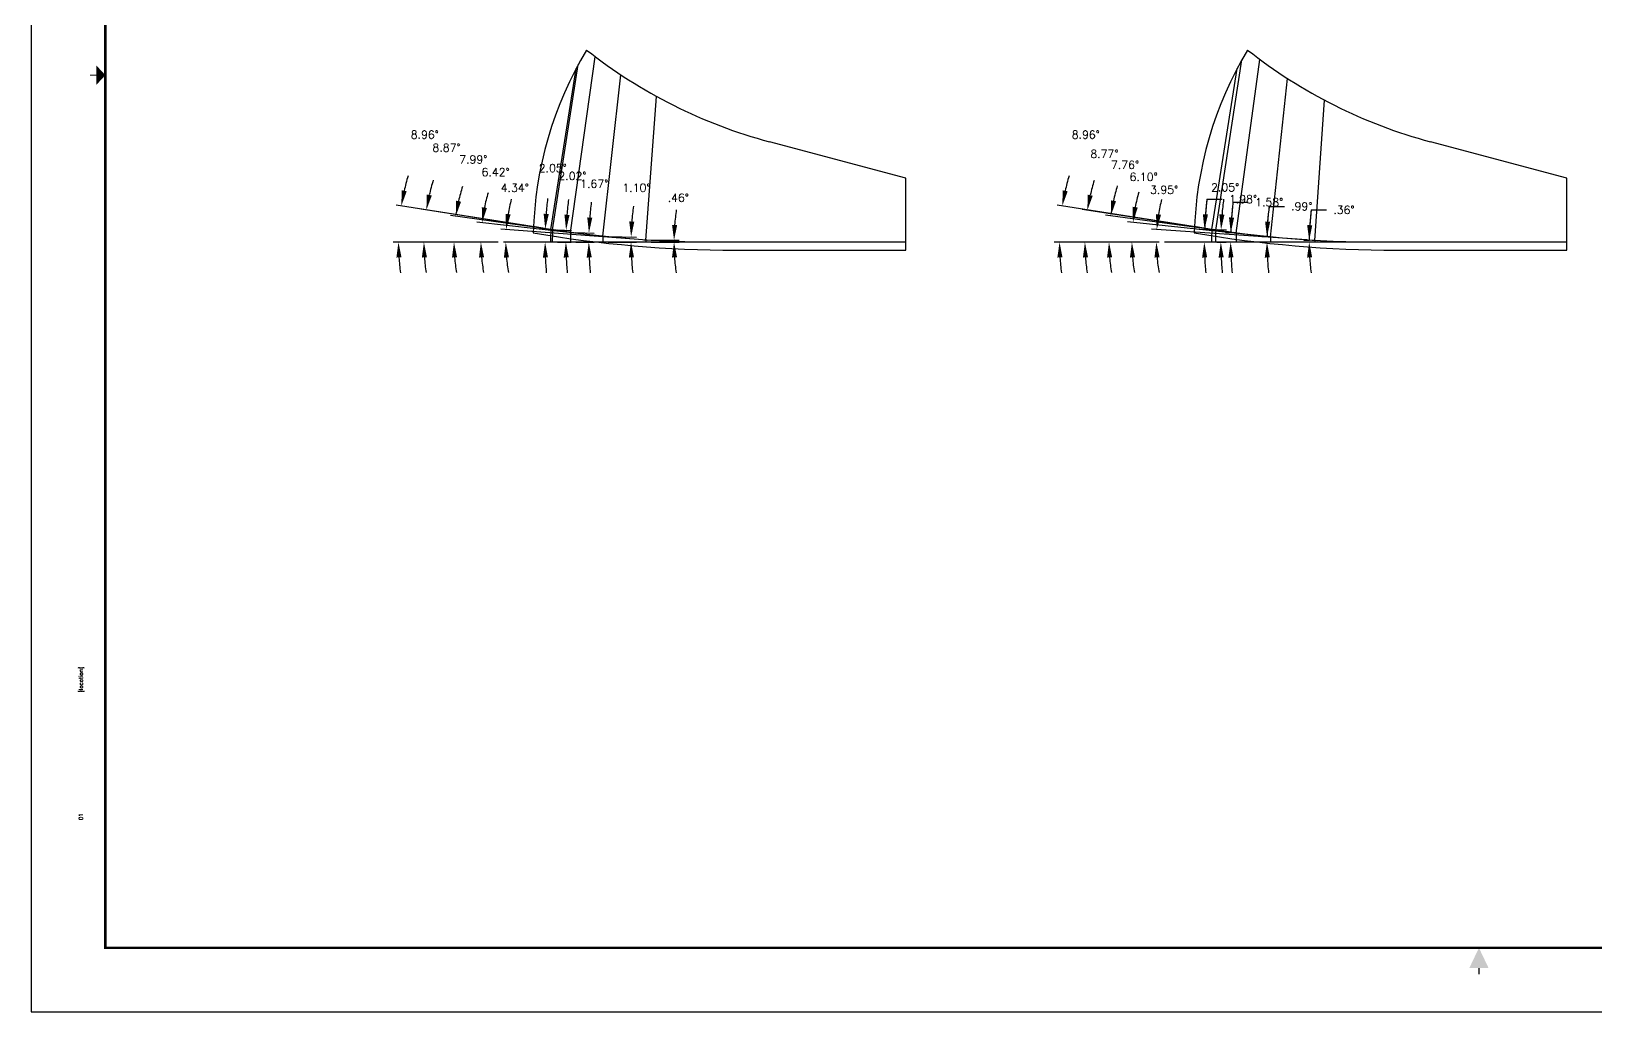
# Model space of a CAD drawing. Extents: x 72.5 to 140.5, y -17.7 to 26.
# Drawn here: x 72.5 to 90.87, y 3.96 to 15.47 of the extents above; entities that cross this region are included whole.
import ezdxf
from ezdxf.enums import TextEntityAlignment as Align

# ---------------------------------------------------------------- set-up
doc = ezdxf.new("R2010")
doc.units = 0
doc.header["$MEASUREMENT"] = 0
doc.header["$PDMODE"] = 3
doc.layers.get('0').update_dxf_attribs({"linetype": 'CONTINUOUS'})
doc.layers.get('Defpoints').update_dxf_attribs({"color": 10, "linetype": 'CONTINUOUS'})
doc.layers.add('Dims', color=4, linetype='CONTINUOUS')
doc.layers.add('Title Block', color=7, linetype='CONTINUOUS')
doc.styles.add('RomanD', font='romand.shx', dxfattribs={"width": 0.9})
doc.styles.add('RomanS', font='romans')
doc.dimstyles.get("Standard").update_dxf_attribs({"dimtxt": 0.094, "dimasz": 0.18, "dimexe": 0.0625, "dimexo": 0.0625, "dimgap": 0.09, "dimtad": 0, "dimtih": 1, "dimtoh": 1, "dimdec": 4, "dimzin": 4, "dimdsep": 46, "dimtxsty": 'RomanS', "dimcen": 0.09, "dimazin": 1, "dimtfac": 1, "dimtdec": 4, "dimtofl": 0, "dimtmove": 0, "dimatfit": 1, "dimfxl": 1, "dimtolj": 1, "dimtzin": 0, "dimarcsym": 0})

# ---------------------------------------------------------------- blocks, each defined once
blk = doc.blocks.new('COT_Dblock')
at = {"layer": 'Defpoints'}
blk.add_point((0.188, 0.188), dxfattribs=at)
at = {"layer": 'Title Block', "color": 8}
blk.add_lwpolyline([(0, 0), (34, 0), (34, 22), (0, 22)], close=True, dxfattribs=at)
at = {"layer": 'Title Block', "const_width": 0.03}
blk.add_lwpolyline([(33.13, 21.25), (0.87, 21.25), (0.87, 0.75), (33.13, 0.75)], close=True, dxfattribs=at)
at = {"layer": 'Title Block', "const_width": 0.015}
for points in [[(0.69, 11), (0.765, 11)], [(17, 0.438), (17, 0.513)]]:
    blk.add_lwpolyline(points, dxfattribs=at)
at = {"layer": 'Title Block'}
for points in [[(0.765, 10.887), (0.765, 11.113), (0.87, 11)], [(16.887, 0.513), (17.113, 0.513), (17, 0.75)]]:
    blk.add_solid(points, dxfattribs=at)
at = {"layer": 'Title Block', "color": 1, "style": 'RomanS', "flags": 8}
for tag, p in [('FNAME', (0.62, 3.75)), ('REVDATE', (0.62, 2.25)), ('USER', (0.62, 0.75))]:
    blk.add_attdef(tag, text='', height=0.047, rotation=90, dxfattribs=at).set_placement(p, align=Align.BOTTOM_LEFT)
at = {"layer": 'Title Block', "color": 3, "style": 'RomanS', "flags": 8}
blk.add_attdef('DRAWN', text='', height=0.11, dxfattribs=at).set_placement((28.7, 1.984), align=Align.MIDDLE_CENTER)
for tag, p in [('DDATE', (28.356, 1.672)), ('CHECK', (28.356, 1.406)), ('MATRL', (28.356, 1.149)), ('PDATE', (28.356, 0.883)), ('SCALE', (29.896, 0.855)), ('SHEET', (32.005, 0.855))]:
    blk.add_attdef(tag, text='', height=0.094, dxfattribs=at).set_placement(p, align=Align.MIDDLE_LEFT)
at = {"layer": 'Title Block', "color": 3, "style": 'RomanD', "width": 0.9, "flags": 8}
for tag, height, p in [('TITL1', 0.125, (31.337, 1.684)), ('TITL2', 0.094, (31.337, 1.514)), ('TITL3', 0.094, (31.337, 1.374))]:
    blk.add_attdef(tag, text='', height=height, dxfattribs=at).set_placement(p, align=Align.MIDDLE_CENTER)
at = {"layer": 'Title Block', "color": 3, "style": 'RomanS', "flags": 8}
for tag, p in [('FSCM#', (30.337, 1.121)), ('DWG#', (31.81, 1.121)), ('REV#', (32.97, 1.121))]:
    blk.add_attdef(tag, text='', height=0.094, dxfattribs=at).set_placement(p, align=Align.TOP_CENTER)
blk = doc.blocks.new('*D25')
at = {"layer": 'Defpoints', "color": 0, "transparency": 16777216}
for p in [(79.711, 13.02), (79.711, 12.996), (80.043, 13.003), (82.764, 12.996)]:
    blk.add_point(p, dxfattribs=at)
at = {"layer": 'Dims', "color": 0, "lineweight": -2, "transparency": 16777216}
for p, q in [((79.773, 13.02), (80.105, 13.017)), ((79.773, 12.996), (80.105, 12.996))]:
    blk.add_line(p, q, dxfattribs=at)
for start, end in [(171.9571, 175.7473), (183.7903, 187.5805)]:
    blk.add_arc((82.764, 12.996), 2.721, start, end, dxfattribs=at)
at = {"layer": 'Dims', "color": 0, "transparency": 16777216}
for points in [[(80.08, 13.196), (80.02, 13.199), (80.043, 13.018)], [(80.019, 12.815), (80.079, 12.817), (80.043, 12.996)]]:
    blk.add_solid(points, dxfattribs=at)
at = {"layer": 'Dims', "color": 0, "transparency": 16777216, "insert": (80.093, 13.517), "char_height": 0.094, "attachment_point": 5, "style": 'RomanS'}
blk.add_mtext('\\A1;.46°', dxfattribs=at)
blk = doc.blocks.new('*D26')
at = {"layer": 'Defpoints', "color": 0, "transparency": 16777216}
for p in [(78.067, 13.045), (78.039, 12.996), (79.687, 13.022), (79.735, 13.018), (80.764, 12.996)]:
    blk.add_point(p, dxfattribs=at)
at = {"layer": 'Dims', "color": 0, "lineweight": -2, "transparency": 16777216}
blk.add_line((79.625, 13.027), (78.01, 13.149), dxfattribs=at)
for start, end in [(165.18, 170.4201), (185.2402, 190.4803)]:
    blk.add_arc((80.036, 12.996), 1.969, start, end, dxfattribs=at)
at = {"layer": 'Dims', "color": 0, "transparency": 16777216}
for points in [[(78.124, 13.32), (78.064, 13.327), (78.072, 13.145)], [(78.045, 12.814), (78.105, 12.817), (78.067, 12.996)]]:
    blk.add_solid(points, dxfattribs=at)
at = {"layer": 'Dims', "color": 0, "transparency": 16777216, "insert": (78.173, 13.633), "char_height": 0.094, "attachment_point": 5, "style": 'RomanS'}
blk.add_mtext('\\A1;4.34°', dxfattribs=at)
blk = doc.blocks.new('*D27')
at = {"layer": 'Defpoints', "color": 0, "transparency": 16777216}
for p in [(79.206, 13.064), (79.205, 12.996), (79.538, 13.016), (82.764, 12.996)]:
    blk.add_point(p, dxfattribs=at)
at = {"layer": 'Dims', "color": 0, "lineweight": -2, "transparency": 16777216}
for p, q in [((79.269, 13.063), (79.601, 13.056)), ((79.268, 12.996), (79.601, 12.996))]:
    blk.add_line(p, q, dxfattribs=at)
for start, end in [(172.5043, 175.7015), (183.1972, 186.3945)]:
    blk.add_arc((82.764, 12.996), 3.226, start, end, dxfattribs=at)
at = {"layer": 'Dims', "color": 0, "transparency": 16777216}
for points in [[(79.577, 13.236), (79.517, 13.239), (79.539, 13.058)], [(79.513, 12.815), (79.573, 12.817), (79.538, 12.996)]]:
    blk.add_solid(points, dxfattribs=at)
at = {"layer": 'Dims', "color": 0, "transparency": 16777216, "insert": (79.602, 13.634), "char_height": 0.094, "attachment_point": 5, "style": 'RomanS'}
blk.add_mtext('\\A1;1.10°', dxfattribs=at)
blk = doc.blocks.new('*D28')
at = {"layer": 'Defpoints', "color": 0, "transparency": 16777216}
for p in [(77.777, 13.072), (79.182, 13.067), (79.23, 13.061), (78.039, 12.996), (80.764, 12.996)]:
    blk.add_point(p, dxfattribs=at)
at = {"layer": 'Dims', "color": 0, "lineweight": -2, "transparency": 16777216}
for p, q in [((79.12, 13.074), (77.726, 13.231)), ((77.977, 12.996), (77.713, 12.996))]:
    blk.add_line(p, q, dxfattribs=at)
for start, end in [(163.4522, 168.5138), (185.0616, 190.1232)]:
    blk.add_arc((79.813, 12.996), 2.038, start, end, dxfattribs=at)
at = {"layer": 'Dims', "color": 0, "transparency": 16777216}
for points in [[(77.846, 13.397), (77.786, 13.406), (77.788, 13.224)], [(77.753, 12.815), (77.813, 12.817), (77.775, 12.996)]]:
    blk.add_solid(points, dxfattribs=at)
at = {"layer": 'Dims', "color": 0, "transparency": 16777216, "insert": (77.948, 13.818), "char_height": 0.094, "attachment_point": 5, "style": 'RomanS'}
blk.add_mtext('\\A1;6.42°', dxfattribs=at)
blk = doc.blocks.new('*D29')
at = {"layer": 'Defpoints', "color": 0, "transparency": 16777216}
for p in [(77.461, 13.097), (78.798, 13.115), (78.86, 13.106), (78.039, 12.996), (80.764, 12.996)]:
    blk.add_point(p, dxfattribs=at)
at = {"layer": 'Dims', "color": 0, "lineweight": -2, "transparency": 16777216}
for p, q in [((78.736, 13.123), (77.418, 13.308)), ((77.977, 12.996), (77.396, 12.996))]:
    blk.add_line(p, q, dxfattribs=at)
for start, end in [(162.5808, 167.2957), (184.7149, 189.4298)]:
    blk.add_arc((79.647, 12.996), 2.188, start, end, dxfattribs=at)
at = {"layer": 'Dims', "color": 0, "transparency": 16777216}
for points in [[(77.542, 13.471), (77.483, 13.482), (77.48, 13.3)], [(77.436, 12.815), (77.496, 12.817), (77.459, 12.996)]]:
    blk.add_solid(points, dxfattribs=at)
at = {"layer": 'Dims', "color": 0, "transparency": 16777216, "insert": (77.686, 13.967), "char_height": 0.094, "attachment_point": 5, "style": 'RomanS'}
blk.add_mtext('\\A1;7.99°', dxfattribs=at)
blk = doc.blocks.new('*D30')
at = {"layer": 'Defpoints', "color": 0, "transparency": 16777216}
for p in [(78.829, 13.11), (78.827, 12.996), (79.043, 13.032), (82.764, 12.996)]:
    blk.add_point(p, dxfattribs=at)
at = {"layer": 'Dims', "color": 0, "lineweight": -2, "transparency": 16777216}
for p, q in [((78.891, 13.109), (79.106, 13.102)), ((78.889, 12.996), (79.105, 12.996))]:
    blk.add_line(p, q, dxfattribs=at)
for start, end in [(172.7867, 175.5579), (182.7712, 185.5425)]:
    blk.add_arc((82.764, 12.996), 3.722, start, end, dxfattribs=at)
at = {"layer": 'Dims', "color": 0, "transparency": 16777216}
for points in [[(79.083, 13.282), (79.024, 13.286), (79.044, 13.104)], [(79.017, 12.815), (79.077, 12.816), (79.042, 12.996)]]:
    blk.add_solid(points, dxfattribs=at)
at = {"layer": 'Dims', "color": 0, "transparency": 16777216, "insert": (79.106, 13.681), "char_height": 0.094, "attachment_point": 5, "style": 'RomanS'}
blk.add_mtext('\\A1;1.67°', dxfattribs=at)
blk = doc.blocks.new('*D31')
at = {"layer": 'Defpoints', "color": 0, "transparency": 16777216}
for p in [(77.109, 13.122), (78.585, 13.147), (78.647, 13.137), (78.039, 12.996), (80.764, 12.996)]:
    blk.add_point(p, dxfattribs=at)
at = {"layer": 'Dims', "color": 0, "lineweight": -2, "transparency": 16777216}
for p, q in [((78.524, 13.156), (77.073, 13.383)), ((77.977, 12.996), (77.043, 12.996))]:
    blk.add_line(p, q, dxfattribs=at)
for start, end in [(162.6955, 166.9117), (184.2162, 188.4323)]:
    blk.add_arc((79.552, 12.996), 2.447, start, end, dxfattribs=at)
at = {"layer": 'Dims', "color": 0, "transparency": 16777216}
for points in [[(77.199, 13.544), (77.14, 13.555), (77.135, 13.373)], [(77.082, 12.815), (77.142, 12.817), (77.106, 12.996)]]:
    blk.add_solid(points, dxfattribs=at)
at = {"layer": 'Dims', "color": 0, "transparency": 16777216, "insert": (77.372, 14.105), "char_height": 0.094, "attachment_point": 5, "style": 'RomanS'}
blk.add_mtext('\\A1;8.87°', dxfattribs=at)
blk = doc.blocks.new('*D32')
at = {"layer": 'Defpoints', "color": 0, "transparency": 16777216}
for p in [(78.616, 13.142), (78.614, 12.996), (78.774, 13.042), (82.764, 12.996)]:
    blk.add_point(p, dxfattribs=at)
at = {"layer": 'Dims', "color": 0, "lineweight": -2, "transparency": 16777216}
for p, q in [((78.679, 13.14), (78.838, 13.134)), ((78.676, 12.996), (78.836, 12.996))]:
    blk.add_line(p, q, dxfattribs=at)
for start, end in [(172.8139, 175.3983), (182.5844, 185.1689)]:
    blk.add_arc((82.764, 12.996), 3.991, start, end, dxfattribs=at)
at = {"layer": 'Dims', "color": 0, "transparency": 16777216}
for points in [[(78.816, 13.314), (78.756, 13.318), (78.776, 13.136)], [(78.747, 12.815), (78.807, 12.816), (78.773, 12.996)]]:
    blk.add_solid(points, dxfattribs=at)
at = {"layer": 'Dims', "color": 0, "transparency": 16777216, "insert": (78.85, 13.773), "char_height": 0.094, "attachment_point": 5, "style": 'RomanS'}
blk.add_mtext('\\A1;2.02°', dxfattribs=at)
blk = doc.blocks.new('*D35')
at = {"layer": 'Defpoints', "color": 0, "transparency": 16777216}
for p in [(76.811, 13.138), (78.565, 13.15), (78.627, 13.14), (78.039, 12.996), (80.764, 12.996)]:
    blk.add_point(p, dxfattribs=at)
at = {"layer": 'Dims', "color": 0, "lineweight": -2, "transparency": 16777216}
for p, q in [((78.503, 13.16), (76.779, 13.431)), ((77.977, 12.996), (76.745, 12.996))]:
    blk.add_line(p, q, dxfattribs=at)
for start, end in [(163.5022, 167.2725), (183.7703, 187.5406)]:
    blk.add_arc((79.543, 12.996), 2.736, start, end, dxfattribs=at)
at = {"layer": 'Dims', "color": 0, "transparency": 16777216}
for points in [[(76.904, 13.593), (76.845, 13.604), (76.841, 13.422)], [(76.783, 12.815), (76.843, 12.817), (76.807, 12.996)]]:
    blk.add_solid(points, dxfattribs=at)
at = {"layer": 'Dims', "color": 0, "transparency": 16777216, "insert": (77.116, 14.258), "char_height": 0.094, "attachment_point": 5, "style": 'RomanS'}
blk.add_mtext('\\A1;8.96°', dxfattribs=at)
blk = doc.blocks.new('*D36')
at = {"layer": 'Defpoints', "color": 0, "transparency": 16777216}
for p in [(78.529, 13.046), (78.596, 13.145), (78.593, 12.996), (82.764, 12.996)]:
    blk.add_point(p, dxfattribs=at)
at = {"layer": 'Dims', "color": 0, "lineweight": -2, "transparency": 16777216}
for p, q in [((78.533, 13.147), (78.469, 13.15)), ((78.531, 12.996), (78.466, 12.996))]:
    blk.add_line(p, q, dxfattribs=at)
for start, end in [(173.0784, 175.5135), (182.4351, 184.8702)]:
    blk.add_arc((82.764, 12.996), 4.236, start, end, dxfattribs=at)
at = {"layer": 'Dims', "color": 0, "transparency": 16777216}
for points in [[(78.572, 13.325), (78.512, 13.329), (78.531, 13.147)], [(78.503, 12.815), (78.563, 12.816), (78.529, 12.996)]]:
    blk.add_solid(points, dxfattribs=at)
at = {"layer": 'Dims', "color": 0, "transparency": 16777216, "insert": (78.619, 13.865), "char_height": 0.094, "attachment_point": 5, "style": 'RomanS'}
blk.add_mtext('\\A1;2.05°', dxfattribs=at)
blk = doc.blocks.new('*D39')
at = {"layer": 'Defpoints', "color": 0, "transparency": 16777216}
for p in [(87.502, 13.002), (87.569, 13.014), (87.569, 12.996), (90.527, 12.996)]:
    blk.add_point(p, dxfattribs=at)
at = {"layer": 'Dims', "color": 0, "lineweight": -2, "transparency": 16777216}
for p, q in [((87.526, 13.374), (87.706, 13.374)), ((87.506, 13.015), (87.439, 13.015)), ((87.506, 12.996), (87.439, 12.996))]:
    blk.add_line(p, q, dxfattribs=at)
for start, end in [(172.8142, 179.6378), (172.8172, 176.2275), (183.4103, 186.8206)]:
    blk.add_arc((90.527, 12.996), 3.025, start, end, dxfattribs=at)
at = {"layer": 'Dims', "color": 0, "transparency": 16777216}
for points in [[(87.538, 13.194), (87.478, 13.196), (87.502, 13.015)], [(87.477, 12.815), (87.537, 12.817), (87.502, 12.996)]]:
    blk.add_solid(points, dxfattribs=at)
at = {"layer": 'Dims', "color": 0, "transparency": 16777216, "insert": (87.91, 13.374), "char_height": 0.094, "attachment_point": 5, "style": 'RomanS'}
blk.add_mtext('\\A1;.36°', dxfattribs=at)
blk = doc.blocks.new('*D40')
at = {"layer": 'Defpoints', "color": 0, "transparency": 16777216}
for p in [(87.047, 13.056), (87.006, 13.016), (87.047, 12.996), (90.527, 12.996)]:
    blk.add_point(p, dxfattribs=at)
at = {"layer": 'Dims', "color": 0, "lineweight": -2, "transparency": 16777216}
for p, q in [((87.031, 13.416), (87.211, 13.416)), ((86.985, 13.057), (86.944, 13.058)), ((86.984, 12.996), (86.943, 12.996))]:
    blk.add_line(p, q, dxfattribs=at)
for start, end in [(173.1483, 179.0092), (173.1503, 176.0797), (182.9295, 185.8589)]:
    blk.add_arc((90.527, 12.996), 3.521, start, end, dxfattribs=at)
at = {"layer": 'Dims', "color": 0, "transparency": 16777216}
for points in [[(87.044, 13.235), (86.984, 13.238), (87.006, 13.057)], [(86.98, 12.815), (87.04, 12.816), (87.006, 12.996)]]:
    blk.add_solid(points, dxfattribs=at)
at = {"layer": 'Dims', "color": 0, "transparency": 16777216, "insert": (87.415, 13.416), "char_height": 0.094, "attachment_point": 5, "style": 'RomanS'}
blk.add_mtext('\\A1;.99°', dxfattribs=at)
blk = doc.blocks.new('*D41')
at = {"layer": 'Defpoints', "color": 0, "transparency": 16777216}
for p in [(86.646, 13.103), (86.58, 13.032), (86.644, 12.996), (90.527, 12.996)]:
    blk.add_point(p, dxfattribs=at)
at = {"layer": 'Dims', "color": 0, "lineweight": -2, "transparency": 16777216}
for p, q in [((86.607, 13.464), (86.787, 13.464)), ((86.583, 13.105), (86.518, 13.106)), ((86.582, 12.996), (86.517, 12.996))]:
    blk.add_line(p, q, dxfattribs=at)
for start, end in [(173.1887, 178.4162), (173.19, 175.8031), (182.6131, 185.2261)]:
    blk.add_arc((90.527, 12.996), 3.947, start, end, dxfattribs=at)
at = {"layer": 'Dims', "color": 0, "transparency": 16777216}
for points in [[(86.62, 13.283), (86.56, 13.286), (86.581, 13.105)], [(86.553, 12.815), (86.613, 12.816), (86.579, 12.996)]]:
    blk.add_solid(points, dxfattribs=at)
at = {"layer": 'Dims', "color": 0, "transparency": 16777216, "insert": (87.032, 13.464), "char_height": 0.094, "attachment_point": 5, "style": 'RomanS'}
blk.add_mtext('\\A1;1.58°', dxfattribs=at)
blk = doc.blocks.new('*D42')
at = {"layer": 'Defpoints', "color": 0, "transparency": 16777216}
for p in [(86.271, 13.045), (86.404, 13.138), (86.401, 12.996), (90.527, 12.996)]:
    blk.add_point(p, dxfattribs=at)
at = {"layer": 'Dims', "color": 0, "lineweight": -2, "transparency": 16777216}
for p, q in [((86.3, 13.501), (86.48, 13.501)), ((86.341, 13.14), (86.21, 13.145)), ((86.339, 12.996), (86.208, 12.996))]:
    blk.add_line(p, q, dxfattribs=at)
for start, end in [(173.1771, 178.0247), (173.1782, 175.6015), (182.4233, 184.8465)]:
    blk.add_arc((90.527, 12.996), 4.256, start, end, dxfattribs=at)
at = {"layer": 'Dims', "color": 0, "transparency": 16777216}
for points in [[(86.313, 13.32), (86.253, 13.324), (86.273, 13.142)], [(86.244, 12.815), (86.304, 12.816), (86.27, 12.996)]]:
    blk.add_solid(points, dxfattribs=at)
at = {"layer": 'Dims', "color": 0, "transparency": 16777216, "insert": (86.725, 13.501), "char_height": 0.094, "attachment_point": 5, "style": 'RomanS'}
blk.add_mtext('\\A1;1.98°', dxfattribs=at)
blk = doc.blocks.new('*D43')
at = {"layer": 'Defpoints', "color": 0, "transparency": 16777216}
for p in [(85.708, 13.045), (85.801, 12.996), (87.537, 13.017), (87.6, 13.012), (88.527, 12.996)]:
    blk.add_point(p, dxfattribs=at)
at = {"layer": 'Dims', "color": 0, "lineweight": -2, "transparency": 16777216}
for p, q in [((87.475, 13.021), (85.65, 13.147)), ((85.739, 12.996), (85.645, 12.996))]:
    blk.add_line(p, q, dxfattribs=at)
for start, end in [(166.3789, 171.2167), (184.8378, 189.6755)]:
    blk.add_arc((87.84, 12.996), 2.132, start, end, dxfattribs=at)
at = {"layer": 'Dims', "color": 0, "transparency": 16777216}
for points in [[(85.762, 13.318), (85.702, 13.325), (85.712, 13.142)], [(85.685, 12.815), (85.745, 12.817), (85.707, 12.996)]]:
    blk.add_solid(points, dxfattribs=at)
at = {"layer": 'Dims', "color": 0, "transparency": 16777216, "insert": (85.798, 13.61), "char_height": 0.094, "attachment_point": 5, "style": 'RomanS'}
blk.add_mtext('\\A1;3.95°', dxfattribs=at)
blk = doc.blocks.new('*D44')
at = {"layer": 'Defpoints', "color": 0, "transparency": 16777216}
for p in [(85.421, 13.073), (87.016, 13.059), (87.078, 13.053), (85.801, 12.996), (88.527, 12.996)]:
    blk.add_point(p, dxfattribs=at)
at = {"layer": 'Dims', "color": 0, "lineweight": -2, "transparency": 16777216}
for p, q in [((86.954, 13.066), (85.37, 13.235)), ((85.739, 12.996), (85.358, 12.996))]:
    blk.add_line(p, q, dxfattribs=at)
for start, end in [(164.4835, 169.1929), (184.7094, 189.4188)]:
    blk.add_arc((87.611, 12.996), 2.191, start, end, dxfattribs=at)
at = {"layer": 'Dims', "color": 0, "transparency": 16777216}
for points in [[(85.489, 13.402), (85.429, 13.411), (85.432, 13.228)], [(85.397, 12.815), (85.457, 12.817), (85.42, 12.996)]]:
    blk.add_solid(points, dxfattribs=at)
at = {"layer": 'Dims', "color": 0, "transparency": 16777216, "insert": (85.558, 13.762), "char_height": 0.094, "attachment_point": 5, "style": 'RomanS'}
blk.add_mtext('\\A1;6.10°', dxfattribs=at)
blk = doc.blocks.new('*D45')
at = {"layer": 'Defpoints', "color": 0, "transparency": 16777216}
for p in [(85.153, 13.099), (86.615, 13.107), (86.677, 13.099), (85.801, 12.996), (88.527, 12.996)]:
    blk.add_point(p, dxfattribs=at)
at = {"layer": 'Dims', "color": 0, "lineweight": -2, "transparency": 16777216}
for p, q in [((86.553, 13.116), (85.11, 13.312)), ((85.739, 12.996), (85.089, 12.996))]:
    blk.add_line(p, q, dxfattribs=at)
for start, end in [(163.1985, 167.7189), (184.5204, 189.0408)]:
    blk.add_arc((87.433, 12.996), 2.282, start, end, dxfattribs=at)
at = {"layer": 'Dims', "color": 0, "transparency": 16777216}
for points in [[(85.233, 13.476), (85.174, 13.486), (85.172, 13.304)], [(85.128, 12.815), (85.188, 12.817), (85.151, 12.996)]]:
    blk.add_solid(points, dxfattribs=at)
at = {"layer": 'Dims', "color": 0, "transparency": 16777216, "insert": (85.339, 13.903), "char_height": 0.094, "attachment_point": 5, "style": 'RomanS'}
blk.add_mtext('\\A1;7.76°', dxfattribs=at)
blk = doc.blocks.new('*D46')
at = {"layer": 'Defpoints', "color": 0, "transparency": 16777216}
for p in [(84.871, 13.121), (86.373, 13.143), (86.435, 13.133), (85.801, 12.996), (88.527, 12.996)]:
    blk.add_point(p, dxfattribs=at)
at = {"layer": 'Dims', "color": 0, "lineweight": -2, "transparency": 16777216}
for p, q in [((86.311, 13.152), (84.835, 13.38)), ((85.739, 12.996), (84.806, 12.996))]:
    blk.add_line(p, q, dxfattribs=at)
for start, end in [(162.8382, 167.0355), (184.1973, 188.3946)]:
    blk.add_arc((87.326, 12.996), 2.458, start, end, dxfattribs=at)
at = {"layer": 'Dims', "color": 0, "transparency": 16777216}
for points in [[(84.96, 13.541), (84.901, 13.553), (84.897, 13.37)], [(84.845, 12.815), (84.905, 12.817), (84.868, 12.996)]]:
    blk.add_solid(points, dxfattribs=at)
at = {"layer": 'Dims', "color": 0, "transparency": 16777216, "insert": (85.097, 14.032), "char_height": 0.094, "attachment_point": 5, "style": 'RomanS'}
blk.add_mtext('\\A1;8.77°', dxfattribs=at)
blk = doc.blocks.new('*D107')
at = {"layer": 'Defpoints', "color": 0, "transparency": 16777216}
for p in [(84.573, 13.138), (86.327, 13.15), (86.389, 13.14), (85.801, 12.996), (88.527, 12.996)]:
    blk.add_point(p, dxfattribs=at)
at = {"layer": 'Dims', "color": 0, "lineweight": -2, "transparency": 16777216}
for p, q in [((86.266, 13.16), (84.541, 13.431)), ((85.739, 12.996), (84.507, 12.996))]:
    blk.add_line(p, q, dxfattribs=at)
for start, end in [(163.5022, 167.2725), (183.7703, 187.5406)]:
    blk.add_arc((87.305, 12.996), 2.736, start, end, dxfattribs=at)
at = {"layer": 'Dims', "color": 0, "transparency": 16777216}
for points in [[(84.666, 13.593), (84.607, 13.604), (84.603, 13.422)], [(84.545, 12.815), (84.605, 12.817), (84.57, 12.996)]]:
    blk.add_solid(points, dxfattribs=at)
at = {"layer": 'Dims', "color": 0, "transparency": 16777216, "insert": (84.878, 14.258), "char_height": 0.094, "attachment_point": 5, "style": 'RomanS'}
blk.add_mtext('\\A1;8.96°', dxfattribs=at)
blk = doc.blocks.new('*D108')
at = {"layer": 'Defpoints', "color": 0, "transparency": 16777216}
for p in [(86.358, 13.145), (86.464, 13.044), (86.355, 12.996), (90.527, 12.996)]:
    blk.add_point(p, dxfattribs=at)
at = {"layer": 'Dims', "color": 0, "lineweight": -2, "transparency": 16777216}
for p, q in [((86.421, 13.143), (86.529, 13.139)), ((86.418, 12.996), (86.527, 12.996))]:
    blk.add_line(p, q, dxfattribs=at)
for start, end in [(172.8707, 175.4096), (182.5389, 185.0779)]:
    blk.add_arc((90.527, 12.996), 4.062, start, end, dxfattribs=at)
at = {"layer": 'Dims', "color": 0, "transparency": 16777216}
for points in [[(86.507, 13.319), (86.447, 13.323), (86.467, 13.141)], [(86.438, 12.815), (86.498, 12.816), (86.464, 12.996)]]:
    blk.add_solid(points, dxfattribs=at)
at = {"layer": 'Dims', "color": 0, "transparency": 16777216, "insert": (86.515, 13.639), "char_height": 0.094, "attachment_point": 5, "style": 'RomanS'}
blk.add_mtext('\\A1;2.05°', dxfattribs=at)

msp = doc.modelspace()

# ---------------------------------------------------------------- linework, layer by layer
for p, q in [((82.76424, 13.74566), (81.16424, 14.17438)), ((90.5265, 13.74566), (88.9265, 14.17438)), ((82.76424, 12.99566), (82.76424, 13.74566)), ((90.5265, 12.99566), (90.5265, 13.74566)), ((86.43466, 13.13308), (86.37289, 13.14261)), ((86.67688, 13.09874), (86.61495, 13.10718)), ((87.07841, 13.05251), (87.01626, 13.05915)), ((80.76424, 12.90191), (82.76424, 12.90191)), ((82.76424, 12.90191), (82.76424, 12.99566)), ((87.59983, 13.0122), (87.53748, 13.0165)), ((88.5265, 12.90191), (90.5265, 12.90191)), ((90.5265, 12.90191), (90.5265, 12.99566))]:
    msp.add_line(p, q)
at = {"color": 5}
for p, q in [((80.76424, 12.99566), (78.03902, 12.99566)), ((88.5265, 12.99566), (85.80128, 12.99566))]:
    msp.add_line(p, q, dxfattribs=at)
at = {"color": 1}
for p, q in [((82.76424, 12.99566), (80.76424, 12.99566)), ((90.5265, 12.99566), (88.5265, 12.99566))]:
    msp.add_line(p, q, dxfattribs=at)
at = {"color": 1, "flags": 128}
for points in [[(80.76424, 12.99566, -0.04817457), (78.39307, 13.17874, -0.04817457)], [(88.5265, 12.99566, -0.04817457), (86.15534, 13.17874, -0.04817457)]]:
    msp.add_lwpolyline(points, format="xyb", dxfattribs=at)
for centre, radius, start, end in [((82.76424, 12.99566), 4.375, 148.949615, 178.57318), ((82.70495, 19.92438), 5.95284, 231.70751, 255), ((90.5265, 12.99566), 4.375, 148.949615, 178.57318), ((90.46721, 19.92438), 5.95284, 231.70751, 255), ((80.76424, 26.90191), 14, 260.238578, 270), ((88.5265, 26.90191), 14, 260.238578, 270), ((90.5265, 12.99566), 4.12519, 178.024739, 180), ((90.5265, 12.99566), 3.88208, 178.416155, 180), ((90.5265, 12.99566), 3.47969, 179.009174, 180), ((90.5265, 12.99566), 2.95791, 179.637826, 180)]:
    msp.add_arc(centre, radius, start, end)
at = {"layer": 'Dims'}
for p, q in [((78.61631, 13.14175), (78.91935, 15.08312)), ((78.82858, 13.11046), (79.11813, 15.17348)), ((86.40377, 13.13784), (86.71236, 15.13876)), ((86.64591, 13.10296), (86.92368, 15.14111)), ((78.59589, 13.14496), (78.89387, 15.03548)), ((79.20604, 13.06406), (79.41956, 14.96025)), ((86.35816, 13.14496), (86.65614, 15.03548)), ((87.04734, 13.05583), (87.24629, 14.91818)), ((79.7108, 13.0203), (79.8388, 14.70696)), ((87.56866, 13.01435), (87.68238, 14.6631)), ((78.56502, 13.14983), (78.62676, 13.1401)), ((78.58544, 13.14657), (78.64719, 13.13693)), ((78.79764, 13.1148), (78.85953, 13.10612)), ((79.18229, 13.06673), (79.22979, 13.06138)), ((86.32729, 13.14983), (86.38903, 13.1401)), ((79.68697, 13.02211), (79.73463, 13.01849))]:
    msp.add_line(p, q, dxfattribs=at)
for centre, radius, start in [((82.76424, 12.99566), 4.17102, 177.948589), ((82.76424, 12.99566), 4.1505, 177.982771), ((82.76424, 12.99566), 3.93733, 178.329144), ((82.76424, 12.99566), 3.55886, 178.898727), ((90.5265, 12.99566), 4.17102, 177.948589), ((82.76424, 12.99566), 3.05354, 179.537599)]:
    msp.add_arc(centre, radius, start, 180, dxfattribs=at)

# ---------------------------------------------------------------- block references
ref = msp.add_blockref('COT_Dblock', (72.49537, 3.9569))
ref.add_attrib('REVDATE', '01', dxfattribs={"layer": 'Title Block', "color": 1, "height": 0.047, "rotation": 90, "style": 'RomanS', "flags": 8}).set_placement((73.11537, 6.2069), align=Align.BOTTOM_LEFT)
ref.add_attrib('FNAME', '{location}', dxfattribs={"layer": 'Title Block', "color": 1, "height": 0.047, "rotation": 90, "style": 'RomanS', "flags": 8}).set_placement((73.11537, 7.7069), align=Align.BOTTOM_LEFT)

# ---------------------------------------------------------------- dimensions: what is measured, and where the dimension line sits
for base, line1, line2, picture, middle in [((76.81098, 13.13816), ((80.76424, 12.99566), (78.03902, 12.99566)), ((78.56502, 13.14983), (78.62676, 13.1401)), '*D35', (77.11586, 14.25792)), ((77.10884, 13.12189), ((80.76424, 12.99566), (78.03902, 12.99566)), ((78.58544, 13.14657), (78.64719, 13.13693)), '*D31', (77.37151, 14.10496)), ((84.57325, 13.13816), ((88.5265, 12.99566), (85.80128, 12.99566)), ((86.32729, 13.14983), (86.38903, 13.1401)), '*D107', (84.87812, 14.25792)), ((77.460936, 13.097318), ((80.764238, 12.995656), (78.039017, 12.995656)), ((78.797636, 13.114804), (78.859529, 13.106117)), '*D29', (77.685912, 13.966813)), ((84.87125, 13.12096), ((88.5265, 12.99566), (85.80128, 12.99566)), ((86.43466, 13.13308), (86.37289, 13.14261)), '*D46', (85.09704, 14.03158)), ((85.15346, 13.09866), ((86.67688, 13.09874), (86.61495, 13.10718)), ((88.5265, 12.99566), (85.80128, 12.99566)), '*D45', (85.33921, 13.90286)), ((77.7766843, 13.0718216), ((80.7642379, 12.9956564), (78.0390174, 12.9956564)), ((79.1822903, 13.0667307), (79.2297901, 13.061382)), '*D28', (77.948302, 13.817513)), ((85.42141, 13.07335), ((87.07841, 13.05251), (87.01626, 13.05915)), ((88.5265, 12.99566), (85.80128, 12.99566)), '*D44', (85.55829, 13.76156)), ((78.06736, 13.04536), ((80.76424, 12.99566), (78.03902, 12.99566)), ((79.68697, 13.02211), (79.73463, 13.01849)), '*D26', (78.17261, 13.63258)), ((85.70785, 13.0446), ((88.5265, 12.99566), (85.80128, 12.99566)), ((87.59983, 13.0122), (87.53748, 13.0165)), '*D43', (85.79757, 13.60955))]:
    dim = msp.add_angular_dim_2l(base=base, line1=line1, line2=line2, dimstyle='Standard', dxfattribs=at)
    dim.commit()
    dim.dimension.update_dxf_attribs({"geometry": picture, "text_midpoint": middle, "dimtype": 162})
for base, center, p1, p2, picture, middle in [((78.52899, 13.0462), (82.76424, 12.99566), (78.59589, 13.14496), (78.59322, 12.99566), '*D36', (78.6189, 13.8652)), ((78.77367, 13.04249), (82.76424, 12.99566), (78.61631, 13.14175), (78.61374, 12.99566), '*D32', (78.84981, 13.77289)), ((79.04251, 13.03184), (82.76424, 12.99566), (78.82858, 13.11046), (78.82691, 12.99566), '*D30', (79.1059, 13.68058)), ((79.53821, 13.01633), (82.76424, 12.99566), (79.20604, 13.06406), (79.20538, 12.99566), '*D27', (79.60201, 13.63443)), ((86.46444, 13.04414), (90.5265, 12.99566), (86.35816, 13.14496), (86.35548, 12.99566), '*D108', (86.51536, 13.63867)), ((80.04276, 13.00298), (82.76424, 12.99566), (79.7108, 13.0203), (79.7107, 12.99566), '*D25', (80.09314, 13.51695))]:
    dim = msp.add_angular_dim_3p(base=base, center=center, p1=p1, p2=p2, dimstyle='Standard', dxfattribs=at)
    dim.commit()
    dim.dimension.update_dxf_attribs({"geometry": picture, "text_midpoint": middle, "dimtype": 165})
for base, p1, p2, picture, middle in [((86.27055, 13.04457), (86.40377, 13.13784), (86.40132, 12.99566), '*D42', (86.72484, 13.5013)), ((86.57954, 13.03203), (86.64591, 13.10296), (86.64443, 12.99566), '*D41', (87.03166, 13.46379)), ((87.00565, 13.01595), (87.04734, 13.05583), (87.04682, 12.99566), '*D40', (87.41488, 13.4157)), ((87.50193, 13.00203), (87.56866, 13.01435), (87.5686, 12.99566), '*D39', (87.90982, 13.37399))]:
    dim = msp.add_angular_dim_3p(base=base, center=(90.5265, 12.99566), p1=p1, p2=p2, dimstyle='Standard', dxfattribs=at)
    dim.commit()
    dim.dimension.update_dxf_attribs({"geometry": picture, "text_midpoint": middle})

doc.saveas('drawing.dxf')
